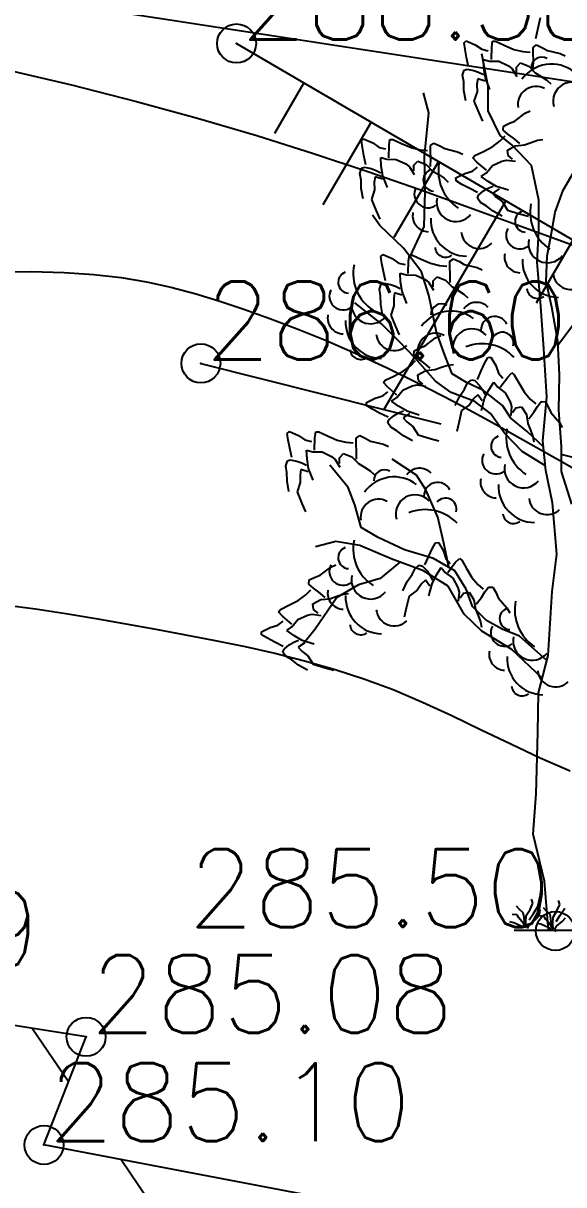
# Model space of a CAD drawing. Header units: millimetres. Extents: x 524954 to 526204, y 9523489 to 9524010.
# Drawn here: x 525758.61 to 525765.55, y 9523790.94 to 9523805.85 of the extents above; entities that cross this region are included whole.
import ezdxf
from ezdxf.enums import TextEntityAlignment as Align

# ---------------------------------------------------------------- set-up
doc = ezdxf.new("R2010")
doc.units = ezdxf.units.MM
doc.header["$PDMODE"] = 32
doc.header["$PDSIZE"] = 0.5
doc.linetypes.add('ACAD_ISO12W100', pattern=[21, 12, -3, 0, -3, 0, -3])
doc.linetypes.add('CACHE2', pattern=[4.7625, 3.175, -1.5875])
for name, color, linetype in [('Arbre', 34, 'ACAD_ISO12W100'), ('Bas_Talus', 40, 'CACHE2'), ('Bati', 6, 'Continuous'), ('Bati_H', 1, 'Continuous'), ('CN_01_00', 3, 'Continuous'), ('CN_02_00', 4, 'Continuous'), ('Haut_Talus', 30, 'Continuous'), ('Talus', 2, 'Continuous'), ('TopoAlt', 3, 'Continuous'), ('TOPOJIS', 7, 'Continuous')]:
    doc.layers.add(name, color=color, linetype=linetype)
doc.layers.add('Trottoir', color=7, linetype='Continuous', true_color=0xff6666)
doc.styles.add('Simplex 1.0', font='Simplex.shx', dxfattribs={"width": 0.99, "height": 1})

# ---------------------------------------------------------------- blocks, each defined once
blk = doc.blocks.new('TCPOINT M')
at = {"color": 0}
blk.add_point((0, 0), dxfattribs=at)
at = {"layer": 'TopoAlt', "style": 'Simplex 1.0', "width": 0.99}
blk.add_attdef('ALT', (0.15, 0.15), '', height=1, dxfattribs=at)
blk = doc.blocks.new('v088')
at = {"color": 3, "linetype": 'Continuous'}
for p, q in [((-0.32, 11.714), (-0.357, 11.558)), ((-0.357, 11.558), (-0.382, 11.444)), ((-1.299, 11.392), (-1.27, 11.417)), ((-1.285, 11.305), (-1.299, 11.392)), ((-1.27, 11.417), (-1.154, 11.366)), ((-1.154, 11.366), (-1.07, 11.309)), ((-0.947, 11.176), (-0.943, 11.337)), ((-0.943, 11.337), (-0.932, 11.411)), ((-0.932, 11.411), (-0.894, 11.412)), ((-0.894, 11.412), (-0.784, 11.361)), ((-0.784, 11.361), (-0.66, 11.307)), ((-0.413, 11.333), (-0.367, 11.365)), ((-0.413, 11.254), (-0.413, 11.333)), ((-0.367, 11.365), (-0.29, 11.329)), ((-1.266, 11.203), (-1.285, 11.305)), ((-1.241, 11.084), (-1.266, 11.203)), ((-1.07, 11.309), (-0.988, 11.29)), ((-0.66, 11.307), (-0.544, 11.278)), ((-0.544, 11.278), (-0.452, 11.27)), ((-0.408, 11.17), (-0.413, 11.254)), ((-0.29, 11.329), (-0.229, 11.292)), ((-0.229, 11.292), (-0.065, 11.254)), ((-0.065, 11.254), (0.001, 11.223)), ((-1.317, 10.975), (-1.297, 11.041)), ((-1.297, 11.041), (-1.259, 11.053)), ((-1.259, 11.053), (-1.174, 11.037)), ((-1.174, 11.037), (-1.111, 11.014)), ((-1.05, 11.179), (-0.971, 11.157)), ((-1.044, 11.067), (-1.05, 11.179)), ((-1.024, 10.943), (-1.044, 11.067)), ((-0.971, 11.157), (-0.851, 11.155)), ((-0.851, 11.155), (-0.73, 11.098)), ((-0.73, 11.098), (-0.682, 11.059)), ((-0.682, 11.059), (-0.622, 10.96)), ((-0.626, 11.08), (-0.576, 11.133)), ((-0.626, 11.006), (-0.626, 11.08)), ((-0.576, 11.133), (-0.468, 11.09)), ((-0.468, 11.09), (-0.384, 11.005)), ((-0.41, 11.061), (-0.408, 11.17)), ((-1.303, 10.889), (-1.317, 10.975)), ((-1.3, 10.78), (-1.303, 10.889)), ((-1.122, 10.929), (-1.134, 10.861)), ((-1.029, 10.899), (-1.122, 10.929)), ((-1.111, 11.014), (-1.05, 10.983)), ((-0.966, 10.792), (-1.024, 10.943)), ((-0.384, 11.005), (-0.307, 10.958)), ((-0.307, 10.958), (-0.234, 10.911)), ((-0.234, 10.911), (-0.184, 10.864)), ((-1.277, 10.647), (-1.3, 10.78)), ((-1.131, 10.763), (-1.171, 10.642)), ((-1.134, 10.861), (-1.131, 10.763)), ((-1.171, 10.642), (-1.109, 10.494)), ((-1.109, 10.494), (-1.063, 10.387)), ((-0.648, 10.385), (-0.514, 10.488)), ((-0.514, 10.488), (-0.448, 10.519)), ((-0.796, 10.268), (-0.791, 10.323)), ((-0.791, 10.323), (-0.715, 10.36)), ((-0.715, 10.36), (-0.648, 10.385)), ((-2.616, 10.132), (-2.587, 10.158)), ((-2.587, 10.158), (-2.471, 10.107)), ((-2.261, 10.077), (-2.249, 10.151)), ((-2.249, 10.151), (-2.211, 10.152)), ((-2.211, 10.152), (-2.101, 10.101)), ((-0.836, 10.131), (-0.771, 10.198)), ((-0.735, 10.218), (-0.796, 10.268)), ((-0.666, 10.169), (-0.735, 10.218)), ((-0.583, 10.098), (-0.666, 10.169)), ((-0.438, 10.113), (-0.356, 10.14)), ((-0.356, 10.14), (-0.287, 10.149)), ((-2.603, 10.046), (-2.616, 10.132)), ((-2.583, 9.943), (-2.603, 10.046)), ((-2.471, 10.107), (-2.388, 10.049)), ((-2.388, 10.049), (-2.306, 10.03)), ((-2.264, 9.917), (-2.261, 10.077)), ((-2.101, 10.101), (-1.977, 10.047)), ((-1.977, 10.047), (-1.862, 10.018)), ((-1.862, 10.018), (-1.769, 10.01)), ((-1.731, 9.995), (-1.73, 10.074)), ((-1.725, 9.911), (-1.731, 9.995)), ((-1.73, 10.074), (-1.685, 10.105)), ((-1.685, 10.105), (-1.608, 10.069)), ((-1.608, 10.069), (-1.547, 10.033)), ((-1.547, 10.033), (-1.382, 9.994)), ((-1.382, 9.994), (-1.316, 9.963)), ((-1.161, 9.945), (-1.051, 9.998)), ((-1.051, 9.998), (-0.931, 10.06)), ((-0.931, 10.06), (-0.836, 10.131)), ((-0.743, 10.015), (-0.642, 10.071)), ((-0.734, 9.943), (-0.743, 10.015)), ((-0.642, 10.071), (-0.523, 10.083)), ((-0.523, 10.083), (-0.438, 10.113)), ((-2.558, 9.824), (-2.583, 9.943)), ((-2.368, 9.919), (-2.288, 9.897)), ((-2.362, 9.808), (-2.368, 9.919)), ((-2.288, 9.897), (-2.168, 9.895)), ((-2.168, 9.895), (-2.047, 9.839)), ((-1.943, 9.82), (-1.893, 9.873)), ((-1.893, 9.873), (-1.786, 9.83)), ((-1.728, 9.802), (-1.725, 9.911)), ((-1.184, 9.915), (-1.161, 9.945)), ((-1.134, 9.859), (-1.184, 9.915)), ((-1.012, 9.755), (-1.134, 9.859)), ((-0.934, 9.816), (-0.814, 9.874)), ((-0.814, 9.874), (-0.753, 9.886)), ((-0.753, 9.886), (-0.639, 9.87)), ((-0.677, 9.896), (-0.734, 9.943)), ((-2.634, 9.715), (-2.614, 9.781)), ((-2.621, 9.629), (-2.634, 9.715)), ((-2.614, 9.781), (-2.576, 9.793)), ((-2.576, 9.793), (-2.492, 9.777)), ((-2.492, 9.777), (-2.428, 9.754)), ((-2.428, 9.754), (-2.368, 9.723)), ((-2.342, 9.683), (-2.362, 9.808)), ((-2.047, 9.839), (-2, 9.799)), ((-2, 9.799), (-1.94, 9.7)), ((-1.944, 9.746), (-1.943, 9.82)), ((-1.786, 9.83), (-1.702, 9.745)), ((-1.702, 9.745), (-1.624, 9.699)), ((-1.624, 9.699), (-1.552, 9.652)), ((-1.402, 9.657), (-1.289, 9.715)), ((-1.289, 9.715), (-1.192, 9.743)), ((-1.192, 9.743), (-1.125, 9.794)), ((-1.079, 9.676), (-1.011, 9.724)), ((-1.011, 9.724), (-0.934, 9.816)), ((-2.617, 9.52), (-2.621, 9.629)), ((-2.439, 9.669), (-2.451, 9.601)), ((-2.451, 9.601), (-2.448, 9.503)), ((-2.346, 9.639), (-2.439, 9.669)), ((-2.283, 9.532), (-2.342, 9.683)), ((-1.552, 9.652), (-1.502, 9.604)), ((-1.401, 9.619), (-1.402, 9.657)), ((-1.325, 9.574), (-1.401, 9.619)), ((-1.233, 9.524), (-1.325, 9.574)), ((-0.989, 9.611), (-1.079, 9.676)), ((-0.88, 9.547), (-0.989, 9.611)), ((-0.989, 9.525), (-0.927, 9.553)), ((-0.726, 9.498), (-0.88, 9.547)), ((-2.595, 9.387), (-2.617, 9.52)), ((-2.448, 9.503), (-2.488, 9.382)), ((-1.125, 9.469), (-1.233, 9.524)), ((-1.128, 9.398), (-1.113, 9.435)), ((-1.089, 9.341), (-1.128, 9.398)), ((-1.113, 9.435), (-1.047, 9.49)), ((-1.047, 9.49), (-0.989, 9.525)), ((-0.848, 9.516), (-0.931, 9.463)), ((-0.931, 9.463), (-0.885, 9.411)), ((-0.885, 9.411), (-0.807, 9.351)), ((-2.488, 9.382), (-2.427, 9.234)), ((-1.014, 9.297), (-1.089, 9.341)), ((-0.927, 9.231), (-1.014, 9.297)), ((-0.807, 9.351), (-0.739, 9.244)), ((-2.427, 9.234), (-2.38, 9.127)), ((-0.81, 9.165), (-0.927, 9.231)), ((-0.739, 9.244), (-0.586, 9.198)), ((-0.586, 9.198), (-0.473, 9.166)), ((-2.366, 8.647), (-2.337, 8.672)), ((-2.337, 8.672), (-2.221, 8.621)), ((-2.011, 8.592), (-1.999, 8.665)), ((-1.999, 8.665), (-1.961, 8.666)), ((-1.961, 8.666), (-1.851, 8.615)), ((-2.353, 8.56), (-2.366, 8.647)), ((-2.333, 8.457), (-2.353, 8.56)), ((-2.221, 8.621), (-2.138, 8.563)), ((-2.138, 8.563), (-2.056, 8.544)), ((-2.014, 8.431), (-2.011, 8.592)), ((-1.851, 8.615), (-1.727, 8.562)), ((-1.727, 8.562), (-1.612, 8.532)), ((-1.612, 8.532), (-1.519, 8.524)), ((-1.481, 8.509), (-1.48, 8.588)), ((-1.475, 8.425), (-1.481, 8.509)), ((-1.48, 8.588), (-1.435, 8.619)), ((-1.435, 8.619), (-1.357, 8.583)), ((-1.357, 8.583), (-1.297, 8.547)), ((-1.297, 8.547), (-1.132, 8.508)), ((-1.132, 8.508), (-1.066, 8.477)), ((-2.308, 8.338), (-2.333, 8.457)), ((-2.118, 8.433), (-2.038, 8.411)), ((-2.112, 8.322), (-2.118, 8.433)), ((-2.038, 8.411), (-1.918, 8.409)), ((-1.918, 8.409), (-1.797, 8.353)), ((-1.797, 8.353), (-1.75, 8.313)), ((-1.693, 8.334), (-1.643, 8.387)), ((-1.643, 8.387), (-1.536, 8.344)), ((-1.478, 8.316), (-1.475, 8.425)), ((-2.384, 8.23), (-2.364, 8.296)), ((-2.371, 8.143), (-2.384, 8.23)), ((-2.364, 8.296), (-2.326, 8.308)), ((-2.326, 8.308), (-2.242, 8.291)), ((-2.242, 8.291), (-2.178, 8.268)), ((-2.178, 8.268), (-2.118, 8.237)), ((-2.092, 8.197), (-2.112, 8.322)), ((-1.75, 8.313), (-1.69, 8.215)), ((-1.694, 8.261), (-1.693, 8.334)), ((-1.536, 8.344), (-1.452, 8.259)), ((-1.452, 8.259), (-1.374, 8.213)), ((-1.374, 8.213), (-1.302, 8.166)), ((-2.367, 8.034), (-2.371, 8.143)), ((-2.189, 8.184), (-2.201, 8.115)), ((-2.201, 8.115), (-2.198, 8.017)), ((-2.096, 8.154), (-2.189, 8.184)), ((-2.033, 8.047), (-2.092, 8.197)), ((-1.302, 8.166), (-1.252, 8.118)), ((-2.345, 7.902), (-2.367, 8.034)), ((-2.198, 8.017), (-2.238, 7.897)), ((-2.238, 7.897), (-2.177, 7.749)), ((-2.177, 7.749), (-2.13, 7.641)), ((-1.663, 7.603), (-1.598, 7.634)), ((-1.94, 7.438), (-1.864, 7.475)), ((-1.864, 7.475), (-1.797, 7.5)), ((-1.797, 7.5), (-1.663, 7.603)), ((-1.985, 7.246), (-1.92, 7.313)), ((-1.945, 7.383), (-1.94, 7.438)), ((-1.884, 7.333), (-1.945, 7.383)), ((-1.815, 7.284), (-1.884, 7.333)), ((-1.034, 7.275), (-0.994, 7.353)), ((-0.994, 7.353), (-0.955, 7.356)), ((-0.955, 7.356), (-0.891, 7.247)), ((-2.2, 7.113), (-2.081, 7.175)), ((-2.081, 7.175), (-1.985, 7.246)), ((-1.892, 7.13), (-1.791, 7.186)), ((-1.732, 7.213), (-1.815, 7.284)), ((-1.791, 7.186), (-1.672, 7.198)), ((-1.672, 7.198), (-1.587, 7.228)), ((-1.587, 7.228), (-1.505, 7.255)), ((-1.505, 7.255), (-1.436, 7.264)), ((-1.128, 7.069), (-1.078, 7.18)), ((-1.078, 7.18), (-1.034, 7.275)), ((-0.891, 7.247), (-0.858, 7.151)), ((-2.333, 7.03), (-2.31, 7.06)), ((-2.283, 6.974), (-2.333, 7.03)), ((-2.31, 7.06), (-2.2, 7.113)), ((-1.883, 7.058), (-1.892, 7.13)), ((-1.826, 7.011), (-1.883, 7.058)), ((-1.293, 6.947), (-1.253, 7.025)), ((-1.253, 7.025), (-1.198, 7.067)), ((-1.198, 7.067), (-1.16, 7.055)), ((-1.16, 7.055), (-1.101, 6.992)), ((-0.978, 6.941), (-0.918, 7.034)), ((-0.918, 7.034), (-0.866, 6.97)), ((-0.858, 7.151), (-0.802, 7.088)), ((-0.835, 6.972), (-0.738, 7.1)), ((-0.738, 7.1), (-0.686, 7.153)), ((-0.686, 7.153), (-0.654, 7.131)), ((-0.654, 7.131), (-0.595, 7.025)), ((-0.595, 7.025), (-0.526, 6.909)), ((-2.342, 6.858), (-2.275, 6.909)), ((-2.161, 6.87), (-2.283, 6.974)), ((-2.161, 6.839), (-2.083, 6.931)), ((-2.083, 6.931), (-1.963, 6.989)), ((-1.963, 6.989), (-1.902, 7.001)), ((-1.902, 7.001), (-1.788, 6.985)), ((-1.354, 6.857), (-1.293, 6.947)), ((-1.122, 6.874), (-1.172, 6.826)), ((-1.064, 6.795), (-1.122, 6.874)), ((-1.101, 6.992), (-1.063, 6.936)), ((-1.063, 6.936), (-1.032, 6.875)), ((-1.035, 6.828), (-0.978, 6.941)), ((-0.866, 6.97), (-0.77, 6.898)), ((-0.77, 6.898), (-0.705, 6.781)), ((-0.526, 6.909), (-0.45, 6.818)), ((-2.551, 6.772), (-2.439, 6.83)), ((-2.55, 6.734), (-2.551, 6.772)), ((-2.475, 6.689), (-2.55, 6.734)), ((-2.439, 6.83), (-2.342, 6.858)), ((-2.228, 6.791), (-2.161, 6.839)), ((-2.138, 6.726), (-2.228, 6.791)), ((-2.029, 6.662), (-2.138, 6.726)), ((-1.413, 6.737), (-1.354, 6.857)), ((-1.227, 6.745), (-1.33, 6.67)), ((-1.172, 6.826), (-1.227, 6.745)), ((-1.076, 6.671), (-1.035, 6.828)), ((-0.705, 6.781), (-0.69, 6.721)), ((-0.69, 6.721), (-0.699, 6.606)), ((-0.632, 6.705), (-0.56, 6.719)), ((-0.56, 6.719), (-0.498, 6.621)), ((-0.45, 6.818), (-0.379, 6.757)), ((-0.402, 6.651), (-0.357, 6.722)), ((-0.357, 6.722), (-0.31, 6.785)), ((-0.31, 6.785), (-0.255, 6.784)), ((-0.255, 6.784), (-0.214, 6.71)), ((-0.214, 6.71), (-0.186, 6.645)), ((-2.383, 6.639), (-2.475, 6.689)), ((-2.274, 6.584), (-2.383, 6.639)), ((-2.262, 6.55), (-2.196, 6.606)), ((-2.196, 6.606), (-2.138, 6.64)), ((-2.138, 6.64), (-2.076, 6.668)), ((-1.998, 6.632), (-2.08, 6.578)), ((-2.08, 6.578), (-2.034, 6.526)), ((-1.875, 6.613), (-2.029, 6.662)), ((-1.33, 6.67), (-1.367, 6.514)), ((-0.675, 6.646), (-0.632, 6.705)), ((-0.498, 6.621), (-0.48, 6.503)), ((-0.468, 6.564), (-0.402, 6.651)), ((-0.186, 6.645), (-0.075, 6.517)), ((-2.277, 6.513), (-2.262, 6.55)), ((-2.238, 6.456), (-2.277, 6.513)), ((-2.163, 6.412), (-2.238, 6.456)), ((-2.076, 6.346), (-2.163, 6.412)), ((-2.034, 6.526), (-1.957, 6.466)), ((-1.957, 6.466), (-1.888, 6.359)), ((-1.367, 6.514), (-1.392, 6.4)), ((-0.48, 6.503), (-0.444, 6.419)), ((-0.444, 6.419), (-0.414, 6.339)), ((-0.075, 6.517), (-0.04, 6.453)), ((-3.568, 6.377), (-3.539, 6.402)), ((-3.555, 6.29), (-3.568, 6.377)), ((-3.535, 6.188), (-3.555, 6.29)), ((-3.539, 6.402), (-3.423, 6.351)), ((-3.423, 6.351), (-3.34, 6.294)), ((-3.34, 6.294), (-3.258, 6.275)), ((-3.216, 6.161), (-3.213, 6.322)), ((-3.213, 6.322), (-3.201, 6.396)), ((-3.201, 6.396), (-3.163, 6.397)), ((-3.163, 6.397), (-3.053, 6.346)), ((-3.053, 6.346), (-2.929, 6.292)), ((-2.929, 6.292), (-2.814, 6.263)), ((-2.814, 6.263), (-2.721, 6.255)), ((-2.683, 6.24), (-2.682, 6.318)), ((-2.682, 6.318), (-2.637, 6.35)), ((-2.637, 6.35), (-2.56, 6.314)), ((-2.56, 6.314), (-2.499, 6.278)), ((-2.499, 6.278), (-2.334, 6.239)), ((-1.959, 6.28), (-2.076, 6.346)), ((-1.888, 6.359), (-1.735, 6.313)), ((-1.735, 6.313), (-1.622, 6.281)), ((-0.414, 6.339), (-0.401, 6.271)), ((-3.51, 6.069), (-3.535, 6.188)), ((-3.32, 6.164), (-3.24, 6.142)), ((-3.314, 6.053), (-3.32, 6.164)), ((-3.24, 6.142), (-3.121, 6.14)), ((-3.121, 6.14), (-2.999, 6.083)), ((-2.895, 6.065), (-2.845, 6.118)), ((-2.845, 6.118), (-2.738, 6.075)), ((-2.677, 6.155), (-2.683, 6.24)), ((-2.68, 6.046), (-2.677, 6.155)), ((-2.334, 6.239), (-2.268, 6.208)), ((-3.586, 5.96), (-3.566, 6.026)), ((-3.566, 6.026), (-3.528, 6.038)), ((-3.528, 6.038), (-3.444, 6.022)), ((-3.444, 6.022), (-3.38, 5.999)), ((-3.38, 5.999), (-3.32, 5.968)), ((-3.294, 5.928), (-3.314, 6.053)), ((-2.999, 6.083), (-2.952, 6.044)), ((-2.952, 6.044), (-2.892, 5.945)), ((-2.896, 5.991), (-2.895, 6.065)), ((-2.738, 6.075), (-2.654, 5.99)), ((-2.654, 5.99), (-2.576, 5.943)), ((-3.573, 5.874), (-3.586, 5.96)), ((-3.57, 5.765), (-3.573, 5.874)), ((-3.392, 5.914), (-3.403, 5.846)), ((-3.403, 5.846), (-3.4, 5.748)), ((-3.298, 5.884), (-3.392, 5.914)), ((-3.235, 5.777), (-3.294, 5.928)), ((-2.576, 5.943), (-2.504, 5.896)), ((-2.504, 5.896), (-2.454, 5.849)), ((-3.547, 5.632), (-3.57, 5.765)), ((-3.4, 5.748), (-3.44, 5.627)), ((-3.44, 5.627), (-3.379, 5.479)), ((-3.379, 5.479), (-3.332, 5.372)), ((-1.707, 4.895), (-1.667, 4.973)), ((-1.667, 4.973), (-1.628, 4.976)), ((-1.628, 4.976), (-1.564, 4.867)), ((-1.801, 4.689), (-1.751, 4.8)), ((-1.751, 4.8), (-1.707, 4.895)), ((-1.564, 4.867), (-1.531, 4.771)), ((-1.411, 4.72), (-1.359, 4.773)), ((-1.359, 4.773), (-1.327, 4.751)), ((-3.143, 4.557), (-3.01, 4.66)), ((-3.01, 4.66), (-2.944, 4.692)), ((-1.966, 4.567), (-1.926, 4.645)), ((-1.926, 4.645), (-1.871, 4.687)), ((-1.871, 4.687), (-1.833, 4.675)), ((-1.833, 4.675), (-1.774, 4.612)), ((-1.651, 4.561), (-1.591, 4.654)), ((-1.591, 4.654), (-1.539, 4.59)), ((-1.531, 4.771), (-1.475, 4.707)), ((-1.508, 4.592), (-1.411, 4.72)), ((-1.327, 4.751), (-1.268, 4.645)), ((-1.268, 4.645), (-1.199, 4.529)), ((-3.291, 4.441), (-3.287, 4.496)), ((-3.287, 4.496), (-3.21, 4.533)), ((-3.21, 4.533), (-3.143, 4.557)), ((-2.086, 4.357), (-2.027, 4.477)), ((-2.027, 4.477), (-1.966, 4.567)), ((-1.795, 4.494), (-1.845, 4.445)), ((-1.737, 4.415), (-1.795, 4.494)), ((-1.774, 4.612), (-1.736, 4.556)), ((-1.736, 4.556), (-1.705, 4.495)), ((-1.708, 4.448), (-1.651, 4.561)), ((-1.539, 4.59), (-1.443, 4.518)), ((-1.443, 4.518), (-1.378, 4.401)), ((-1.199, 4.529), (-1.123, 4.438)), ((-3.331, 4.304), (-3.266, 4.37)), ((-3.23, 4.39), (-3.291, 4.441)), ((-3.162, 4.341), (-3.23, 4.39)), ((-3.079, 4.271), (-3.162, 4.341)), ((-1.9, 4.365), (-2.003, 4.29)), ((-1.845, 4.445), (-1.9, 4.365)), ((-1.749, 4.291), (-1.708, 4.448)), ((-1.378, 4.401), (-1.363, 4.341)), ((-1.363, 4.341), (-1.372, 4.226)), ((-1.349, 4.266), (-1.305, 4.325)), ((-1.305, 4.325), (-1.233, 4.338)), ((-1.233, 4.338), (-1.171, 4.241)), ((-1.123, 4.438), (-1.052, 4.377)), ((-1.075, 4.271), (-1.03, 4.342)), ((-1.03, 4.342), (-0.984, 4.405)), ((-0.984, 4.405), (-0.928, 4.404)), ((-0.928, 4.404), (-0.887, 4.33)), ((-0.887, 4.33), (-0.859, 4.265)), ((-3.547, 4.171), (-3.427, 4.233)), ((-3.427, 4.233), (-3.331, 4.304)), ((-3.239, 4.188), (-3.137, 4.244)), ((-3.229, 4.115), (-3.239, 4.188)), ((-3.137, 4.244), (-3.019, 4.255)), ((-3.019, 4.255), (-2.933, 4.286)), ((-2.933, 4.286), (-2.851, 4.312)), ((-2.851, 4.312), (-2.783, 4.321)), ((-2.003, 4.29), (-2.04, 4.134)), ((-1.171, 4.241), (-1.153, 4.123)), ((-1.141, 4.184), (-1.075, 4.271)), ((-0.859, 4.265), (-0.748, 4.137)), ((-3.679, 4.087), (-3.656, 4.117)), ((-3.629, 4.032), (-3.679, 4.087)), ((-3.656, 4.117), (-3.547, 4.171)), ((-3.507, 3.927), (-3.629, 4.032)), ((-3.43, 3.988), (-3.309, 4.046)), ((-3.309, 4.046), (-3.249, 4.058)), ((-3.249, 4.058), (-3.134, 4.042)), ((-3.172, 4.068), (-3.229, 4.115)), ((-2.04, 4.134), (-2.065, 4.02)), ((-1.153, 4.123), (-1.118, 4.039)), ((-1.118, 4.039), (-1.087, 3.959)), ((-0.748, 4.137), (-0.713, 4.073)), ((-3.898, 3.83), (-3.785, 3.887)), ((-3.785, 3.887), (-3.688, 3.915)), ((-3.688, 3.915), (-3.621, 3.967)), ((-3.574, 3.849), (-3.507, 3.896)), ((-3.507, 3.896), (-3.43, 3.988)), ((-1.087, 3.959), (-1.074, 3.891)), ((-3.897, 3.791), (-3.898, 3.83)), ((-3.821, 3.747), (-3.897, 3.791)), ((-3.729, 3.697), (-3.821, 3.747)), ((-3.484, 3.783), (-3.574, 3.849)), ((-3.375, 3.72), (-3.484, 3.783)), ((-3.621, 3.641), (-3.729, 3.697)), ((-3.623, 3.571), (-3.609, 3.608)), ((-3.609, 3.608), (-3.542, 3.663)), ((-3.542, 3.663), (-3.485, 3.698)), ((-3.485, 3.698), (-3.422, 3.725)), ((-3.344, 3.689), (-3.426, 3.635)), ((-3.426, 3.635), (-3.38, 3.583)), ((-3.38, 3.583), (-3.303, 3.524)), ((-3.221, 3.67), (-3.375, 3.72)), ((-3.585, 3.514), (-3.623, 3.571)), ((-3.509, 3.469), (-3.585, 3.514)), ((-3.423, 3.403), (-3.509, 3.469)), ((-3.303, 3.524), (-3.234, 3.416)), ((-3.306, 3.337), (-3.423, 3.403)), ((-3.234, 3.416), (-3.081, 3.37)), ((-3.081, 3.37), (-2.968, 3.339)), ((-0.329, 0.397), (-0.317, 0.454)), ((-0.317, 0.454), (-0.315, 0.507)), ((-0.587, 0.264), (-0.627, 0.308)), ((-0.452, 0.267), (-0.416, 0.349)), ((-0.416, 0.349), (-0.433, 0.399)), ((-0.409, 0.214), (-0.353, 0.303)), ((-0.353, 0.303), (-0.329, 0.397)), ((-0.106, 0.248), (-0.07, 0.329)), ((-0.07, 0.329), (-0.087, 0.38)), ((-0.618, 0.197), (-0.683, 0.202)), ((-0.596, 0.159), (-0.618, 0.197)), ((-0.536, 0.087), (-0.596, 0.159)), ((-0.541, 0.224), (-0.587, 0.264)), ((-0.529, 0.166), (-0.541, 0.224)), ((-0.524, 0.099), (-0.529, 0.166)), ((-0.505, 0.106), (-0.502, 0.188)), ((-0.502, 0.188), (-0.452, 0.267)), ((-0.464, 0.132), (-0.409, 0.214)), ((-0.387, 0.132), (-0.341, 0.178)), ((-0.341, 0.178), (-0.327, 0.226)), ((-0.272, 0.178), (-0.337, 0.183)), ((-0.327, 0.226), (-0.32, 0.26)), ((-0.24, 0.245), (-0.281, 0.288)), ((-0.25, 0.139), (-0.272, 0.178)), ((-0.195, 0.204), (-0.24, 0.245)), ((-0.183, 0.147), (-0.195, 0.204)), ((-0.159, 0.087), (-0.156, 0.168)), ((-0.156, 0.168), (-0.106, 0.248)), ((-0.118, 0.113), (-0.063, 0.195)), ((-0.063, 0.195), (-0.007, 0.284)), ((-0.041, 0.113), (0.005, 0.159)), ((-0.661, 0.096), (-0.712, 0.106)), ((-0.567, 0.053), (-0.661, 0.096)), ((-0.527, 0.031), (-0.567, 0.053)), ((-0.5, 0.031), (-0.536, 0.087)), ((-0.5, 0.036), (-0.505, 0.106)), ((-0.483, 0.022), (-0.459, 0.072)), ((-0.459, 0.072), (-0.387, 0.132)), ((-0.315, 0.077), (-0.365, 0.087)), ((-0.221, 0.034), (-0.315, 0.077)), ((-0.19, 0.067), (-0.25, 0.139)), ((-0.18, 0.012), (-0.221, 0.034)), ((-0.154, 0.012), (-0.19, 0.067)), ((-0.178, 0.079), (-0.183, 0.147)), ((-0.154, 0.017), (-0.159, 0.087)), ((-0.137, 0.002), (-0.113, 0.053)), ((-0.113, 0.053), (-0.041, 0.113))]:
    blk.add_line(p, q, dxfattribs=at)
at = {"linetype": 'Continuous'}
for p, q in [((-0.991, 10.831), (-1.069, 11.252)), ((-1.749, 10.491), (-1.817, 10.751)), ((-0.991, 10.52), (-0.991, 10.831)), ((-1.806, 9.931), (-1.749, 10.491)), ((-0.835, 10.2), (-0.991, 10.52)), ((-0.683, 10.078), (-0.835, 10.2)), ((-0.435, 9.816), (-0.683, 10.078)), ((-1.797, 9.483), (-1.806, 9.931)), ((-0.339, 9.37), (-0.435, 9.816)), ((-0.025, 9.501), (0.168, 9.829)), ((-1.812, 9.035), (-1.797, 9.483)), ((-0.131, 9.219), (-0.025, 9.501)), ((-0.337, 8.979), (-0.339, 9.37)), ((-2.378, 9.048), (-2.474, 9.177)), ((-0.186, 8.901), (-0.131, 9.219)), ((-2.074, 8.756), (-2.378, 9.048)), ((-1.992, 8.647), (-1.812, 9.035)), ((-0.36, 8.574), (-0.337, 8.979)), ((-0.231, 8.658), (-0.186, 8.901)), ((-1.843, 8.45), (-2.074, 8.756)), ((-0.243, 8.328), (-0.231, 8.658)), ((-0.311, 8.009), (-0.36, 8.574)), ((-1.75, 8.153), (-1.843, 8.45)), ((-0.174, 8), (-0.243, 8.328)), ((-2.358, 7.786), (-2.7, 8.052)), ((-1.653, 7.676), (-1.75, 8.153)), ((-0.274, 7.463), (-0.311, 8.009)), ((-0.096, 7.56), (-0.174, 8)), ((-0.093, 7.509), (0.262, 7.984)), ((-2.129, 7.554), (-2.358, 7.786)), ((-1.547, 7.38), (-1.653, 7.676)), ((-1.932, 7.347), (-2.129, 7.554)), ((-0.237, 6.848), (-0.274, 7.463)), ((-0.075, 7.131), (-0.096, 7.56)), ((-1.665, 7.048), (-1.932, 7.347)), ((-1.449, 7.14), (-1.547, 7.38)), ((-1.463, 6.903), (-1.665, 7.048)), ((-1.266, 7.031), (-1.449, 7.14)), ((-1.047, 6.93), (-1.266, 7.031)), ((-0.084, 6.677), (-0.075, 7.131)), ((-1.162, 6.785), (-1.463, 6.903)), ((-0.806, 6.736), (-1.047, 6.93)), ((-0.96, 6.634), (-1.162, 6.785)), ((-0.697, 6.571), (-0.806, 6.736)), ((-0.287, 6.281), (-0.237, 6.848)), ((-0.78, 6.382), (-0.96, 6.634)), ((-0.488, 6.401), (-0.697, 6.571)), ((-0.049, 6.211), (-0.084, 6.677)), ((-0.551, 6.145), (-0.78, 6.382)), ((-0.279, 6.204), (-0.488, 6.401)), ((-0.248, 5.902), (-0.287, 6.281)), ((-0.254, 5.961), (-0.551, 6.145)), ((-0.049, 5.888), (-0.049, 6.211)), ((-2.787, 5.681), (-3.023, 5.969)), ((-1.907, 5.843), (-2.222, 6.048)), ((-1.791, 5.652), (-1.907, 5.843)), ((-0.165, 5.487), (-0.248, 5.902)), ((0.085, 5.468), (-0.049, 5.888)), ((-2.701, 5.459), (-2.787, 5.681)), ((-1.635, 5.301), (-1.791, 5.652)), ((-2.621, 5.169), (-2.701, 5.459)), ((-0.107, 4.829), (-0.165, 5.487)), ((-1.559, 4.967), (-1.635, 5.301)), ((-2.4, 5.043), (-2.621, 5.169)), ((-2.946, 4.988), (-3.206, 4.92)), ((-2.634, 4.938), (-2.946, 4.988)), ((-2.233, 4.766), (-2.634, 4.938)), ((-2.061, 4.882), (-2.4, 5.043)), ((-1.492, 4.659), (-1.559, 4.967)), ((-1.692, 4.771), (-2.061, 4.882)), ((-0.166, 4.349), (-0.107, 4.829)), ((-2.123, 4.725), (-2.377, 4.514)), ((-1.819, 4.613), (-2.233, 4.766)), ((-1.415, 4.615), (-1.692, 4.771)), ((-2.377, 4.514), (-2.655, 4.434)), ((-1.504, 4.415), (-1.819, 4.613)), ((-1.273, 4.376), (-1.415, 4.615)), ((-2.655, 4.434), (-2.931, 4.273)), ((-1.298, 4.058), (-1.504, 4.415)), ((-1.188, 4.154), (-1.273, 4.376)), ((-0.217, 3.527), (-0.166, 4.349)), ((-2.931, 4.273), (-3.209, 3.863)), ((-1.069, 3.839), (-1.298, 4.058)), ((-1.01, 3.977), (-1.188, 4.154)), ((-0.808, 3.863), (-1.01, 3.977)), ((-3.209, 3.863), (-3.367, 3.667)), ((-0.685, 3.605), (-1.069, 3.839)), ((-0.589, 3.774), (-0.808, 3.863)), ((-0.234, 3.461), (-0.589, 3.774)), ((-0.294, 3.234), (-0.685, 3.605)), ((-0.344, 3.046), (-0.217, 3.527)), ((-0.352, 2.542), (-0.344, 3.046)), ((-0.373, 1.752), (-0.352, 2.542)), ((-0.412, 1.235), (-0.373, 1.752)), ((-0.268, 0.628), (-0.412, 1.235)), ((-0.213, 0), (-0.268, 0.628)), ((-0.654, 0), (0.654, 0))]:
    blk.add_line(p, q, dxfattribs=at)
at = {"color": 3, "linetype": 'Continuous'}
for centre, major_axis, start_param, end_param in [((-0.3, 11.072), (0.0964, 0.0964), 0.254619, 2.377018), ((-0.176, 10.651), (0.33, 0.33), 0.12682, 1.733702), ((0.091, 10.641), (0.174, 0.174), 6.236163, 8.918901), ((-0.376, 10.6), (0.164, 0.164), 0.282297, 2.520721), ((-1.063, 9.743), (0.4, 0.4), 2.158504, 3.344219), ((-1.682, 9.628), (-0.099, 0.099), -0.421529, 2.292047), ((-1.76, 9.451), (-0.125, 0.125), 0.293965, 2.957824), ((-1.405, 9.343), (0.174, 0.174), 2.133893, 4.816631), ((0.115, 9.214), (-0.4, 0.4), 0.587708, 1.773422), ((-1.753, 9.172), (-0.145, 0.145), 0.590553, 2.325666), ((-1.26, 9.119), (0.33, 0.33), 2.307735, 3.914618), ((-0.504, 9.099), (0.099, 0.099), 1.149268, 3.862844), ((-1.104, 8.984), (0.164, 0.164), 2.463212, 4.701636), ((-0.582, 8.923), (0.125, 0.125), 1.864761, 4.52862), ((-0.227, 8.814), (0.174, 0.174), 2.133893, 4.816631), ((-1.534, 8.776), (0.0964, 0.0964), 2.435534, 4.557933), ((-0.575, 8.644), (0.145, 0.145), 2.161349, 3.896462), ((-2.155, 8.43), (0.4, 0.4), 2.158504, 3.344219), ((-0.082, 8.59), (0.33, 0.33), 2.307735, 3.914618), ((-2.774, 8.316), (-0.099, 0.099), -0.421529, 2.292047), ((0.074, 8.455), (0.164, 0.164), 2.463212, 4.701636), ((-2.851, 8.139), (-0.125, 0.125), 0.293965, 2.957824), ((-0.356, 8.247), (0.0964, 0.0964), 2.435534, 4.557933), ((-2.497, 8.031), (0.174, 0.174), 2.133893, 4.816631), ((-1.138, 7.855), (-0.145, 0.145), 4.692823, 6.427936), ((-1.464, 7.482), (0.33, 0.33), 0.12682, 1.733702), ((-1.589, 7.903), (0.0964, 0.0964), 0.254619, 2.377018), ((-2.844, 7.86), (-0.145, 0.145), 0.590553, 2.325666), ((-2.352, 7.806), (0.33, 0.33), 2.307735, 3.914618), ((-0.906, 7.701), (0.125, 0.125), 5.967031, 8.63089), ((-2.195, 7.672), (0.164, 0.164), 2.463212, 4.701636), ((-1.664, 7.431), (-0.164, 0.164), -1.288499, 0.949924), ((-1.198, 7.473), (-0.174, 0.174), 4.665366, 7.348105), ((-0.805, 7.536), (-0.099, 0.099), 3.680741, 6.394318), ((-1.066, 6.963), (-0.4, 0.4), 4.689978, 5.875693), ((-2.625, 7.463), (0.0964, 0.0964), 2.435534, 4.557933), ((-0.193, 6.324), (-0.4, 0.4), 0.587708, 1.773422), ((-0.812, 6.21), (-0.099, 0.099), -0.421529, 2.292047), ((-0.89, 6.033), (0.125, 0.125), 1.864761, 4.52862), ((-0.535, 5.925), (0.174, 0.174), 2.133893, 4.816631), ((-2.195, 5.352), (0.33, 0.33), 0.12682, 1.733702), ((-2.32, 5.773), (0.0964, 0.0964), 0.254619, 2.377018), ((-1.869, 5.725), (0.145, 0.145), 6.263619, 7.998733), ((-1.637, 5.571), (-0.125, 0.125), 4.396235, 7.060094), ((-0.882, 5.754), (-0.145, 0.145), 0.590553, 2.325666), ((-0.39, 5.7), (0.33, 0.33), 2.307735, 3.914618), ((-2.395, 5.301), (-0.164, 0.164), -1.288499, 0.949924), ((-1.928, 5.343), (0.174, 0.174), 6.236163, 8.918901), ((-1.536, 5.406), (0.099, 0.099), 5.251538, 7.965114), ((-0.234, 5.566), (-0.164, 0.164), 0.892416, 3.130839), ((-1.797, 4.833), (0.4, 0.4), 6.260774, 7.446489), ((-0.663, 5.357), (0.0964, 0.0964), 2.435534, 4.557933), ((-2.155, 4.896), (-0.4, 0.4), 0.587708, 1.773422), ((-2.774, 4.781), (-0.099, 0.099), -0.421529, 2.292047), ((-2.851, 4.605), (-0.125, 0.125), 0.293965, 2.957824), ((-2.497, 4.497), (0.174, 0.174), 2.133893, 4.816631), ((-2.844, 4.326), (-0.145, 0.145), 0.590553, 2.325666), ((-2.352, 4.272), (0.33, 0.33), 2.307735, 3.914618), ((-0.082, 4.112), (0.4, 0.4), 2.158504, 3.344219), ((-2.195, 4.138), (0.164, 0.164), 2.463212, 4.701636), ((-0.702, 3.998), (0.099, 0.099), 1.149268, 3.862844), ((-2.625, 3.929), (0.0964, 0.0964), 2.435534, 4.557933), ((-0.779, 3.821), (0.125, 0.125), 1.864761, 4.52862), ((-0.424, 3.713), (0.174, 0.174), 2.133893, 4.816631), ((-0.772, 3.542), (-0.145, 0.145), 0.590553, 2.325666), ((-0.28, 3.489), (0.33, 0.33), 2.307735, 3.914618), ((-0.123, 3.354), (0.164, 0.164), 2.463212, 4.701636), ((-0.553, 3.145), (0.0964, 0.0964), 2.435534, 4.557933)]:
    blk.add_ellipse(centre, major_axis=major_axis, ratio=1, start_param=start_param, end_param=end_param, dxfattribs=at)

msp = doc.modelspace()

# ---------------------------------------------------------------- hatches: boundary and pattern name
at = {"layer": 'Bati_H'}
h = msp.add_hatch(dxfattribs=at)
h.set_pattern_fill('_U', color=256, scale=2, angle=124.0874, style=0, pattern_type=0)
h.set_pattern_definition([(124.087384532, (0, 0), (-1.65636751373, -1.1209133149), [])])
h.paths.add_polyline_path([(525764.723, 9523782.684), (525766.147, 9523790.067), (525758.879, 9523791.452), (525759.42, 9523792.84), (525754.124, 9523793.676), (525752.474, 9523785.117), (525752.461, 9523785.049)])

# ---------------------------------------------------------------- linework, layer by layer
at = {"layer": 'Bas_Talus', "flags": 128}
msp.add_lwpolyline([(525760.893, 9523801.485), (525776.387, 9523797.574), (525790.588, 9523793.454)], dxfattribs=at)
at = {"layer": 'Bati', "flags": 128}
msp.add_lwpolyline([(525764.723, 9523782.684), (525766.147, 9523790.067), (525758.879, 9523791.452), (525759.42, 9523792.84), (525754.124, 9523793.676), (525752.474, 9523785.117), (525752.461, 9523785.049)], close=True, dxfattribs=at)
at = {"layer": 'CN_01_00', "elevation": 287, "flags": 128}
msp.add_lwpolyline([(525758.246, 9523802.655), (525758.716, 9523802.663), (525759.138, 9523802.654), (525759.519, 9523802.628), (525759.868, 9523802.588), (525760.195, 9523802.532), (525760.507, 9523802.464), (525760.814, 9523802.382), (525761.125, 9523802.288), (525761.446, 9523802.182), (525761.78, 9523802.063), (525762.129, 9523801.93), (525762.494, 9523801.782), (525762.875, 9523801.616), (525763.274, 9523801.431), (525763.692, 9523801.226), (525764.131, 9523801), (525764.589, 9523800.752), (525765.06, 9523800.488), (525765.537, 9523800.218), (525766.009, 9523799.948)], dxfattribs=at)
at = {"layer": 'CN_02_00', "flags": 128}
for points, elevation in [([(525758.409, 9523805.254), (525759.232, 9523805.059), (525760.051, 9523804.852), (525760.849, 9523804.634), (525761.612, 9523804.41), (525762.34, 9523804.18), (525763.036, 9523803.948), (525763.701, 9523803.716), (525764.339, 9523803.487), (525764.952, 9523803.263), (525765.543, 9523803.048), (525766.115, 9523802.842)], 288), ([(525758.374, 9523798.384), (525758.77, 9523798.334), (525759.16, 9523798.276), (525759.547, 9523798.212), (525759.931, 9523798.143), (525760.313, 9523798.073), (525760.695, 9523798.002), (525761.078, 9523797.929), (525761.46, 9523797.851), (525761.842, 9523797.765), (525762.223, 9523797.669), (525762.603, 9523797.561), (525762.983, 9523797.438), (525763.361, 9523797.297), (525763.738, 9523797.138), (525764.115, 9523796.964), (525764.492, 9523796.783), (525764.869, 9523796.6), (525765.249, 9523796.422), (525765.631, 9523796.255)], 286)]:
    msp.add_lwpolyline(points, dxfattribs=dict(at, elevation=elevation))
at = {"layer": 'Haut_Talus', "elevation": 289.62, "flags": 128}
msp.add_lwpolyline([(525761.351, 9523805.592), (525769.546, 9523800.802), (525789.207, 9523796.02)], dxfattribs=at)
at = {"layer": 'Talus'}
for p, q in [((525762.215, 9523805.087, 289.62), (525761.836, 9523804.438, 289.62)), ((525763.078, 9523804.582, 289.62), (525762.459, 9523803.522, 289.62)), ((525763.942, 9523804.078, 289.62), (525763.371, 9523803.101, 289.62)), ((525764.805, 9523803.573, 289.62), (525763.239, 9523800.893)), ((525765.668, 9523803.068, 289.62), (525765.195, 9523802.258, 193.08))]:
    msp.add_line(p, q, dxfattribs=at)
at = {"layer": 'Trottoir', "flags": 128}
msp.add_lwpolyline([(525911.085, 9523793.428), (525906.321, 9523792.844), (525900.494, 9523792.338), (525894.562, 9523791.839), (525886.49, 9523791.502), (525879.099, 9523791.58), (525875.256, 9523791.35), (525868.808, 9523790.83), (525860.84, 9523791.337), (525853.905, 9523791.734), (525845.09, 9523792.412), (525837.656, 9523793.061), (525829.276, 9523794.015), (525822.525, 9523794.821), (525807.052, 9523797.465), (525798.435, 9523799.091), (525795.981, 9523799.369), (525792.097, 9523800.022), (525791.124, 9523800.454), (525783.535, 9523802.027), (525773.703, 9523803.861), (525752.466, 9523807.128)], dxfattribs=at)

# ---------------------------------------------------------------- block references
at = {"layer": 'Arbre'}
msp.add_blockref('v088', (525765.569, 9523794.209), dxfattribs=at)
at = {"layer": 'TOPOJIS'}
ref = msp.add_blockref('TCPOINT M', (525761.351, 9523805.592, 288.38), dxfattribs=at)
ref.add_attrib('ALT', '288.38', (525761.401, 9523805.642, 288.38), dxfattribs={"layer": 'TopoAlt', "height": 1, "style": 'Simplex 1.0', "width": 0.99})
ref = msp.add_blockref('TCPOINT M', (525760.893, 9523801.485, 286.6), dxfattribs=at)
ref.add_attrib('ALT', '286.60', (525760.943, 9523801.535, 286.6), dxfattribs={"layer": 'TopoAlt', "height": 1, "style": 'Simplex 1.0', "width": 0.99})
ref = msp.add_blockref('TCPOINT M', (525765.443, 9523794.199, 285.5), dxfattribs=at)
ref.add_attrib('ALT', '285.50', dxfattribs={"layer": 'TopoAlt', "height": 1, "style": 'Simplex 1.0', "width": 0.99}).set_placement((525765.393, 9523794.249, 285.5), align=Align.RIGHT)
ref = msp.add_blockref('TCPOINT M', (525754.124, 9523793.676, 285.09), dxfattribs=at)
ref.add_attrib('ALT', '285.09', (525754.174, 9523793.726, 285.09), dxfattribs={"layer": 'TopoAlt', "height": 1, "style": 'Simplex 1.0', "width": 0.99})
ref = msp.add_blockref('TCPOINT M', (525759.42, 9523792.84, 285.08), dxfattribs=at)
ref.add_attrib('ALT', '285.08', (525759.47, 9523792.89, 285.08), dxfattribs={"layer": 'TopoAlt', "height": 1, "style": 'Simplex 1.0', "width": 0.99})
ref = msp.add_blockref('TCPOINT M', (525758.879, 9523791.452, 285.1), dxfattribs=at)
ref.add_attrib('ALT', '285.10', (525758.929, 9523791.502, 285.1), dxfattribs={"layer": 'TopoAlt', "height": 1, "style": 'Simplex 1.0', "width": 0.99})

doc.saveas('drawing.dxf')
